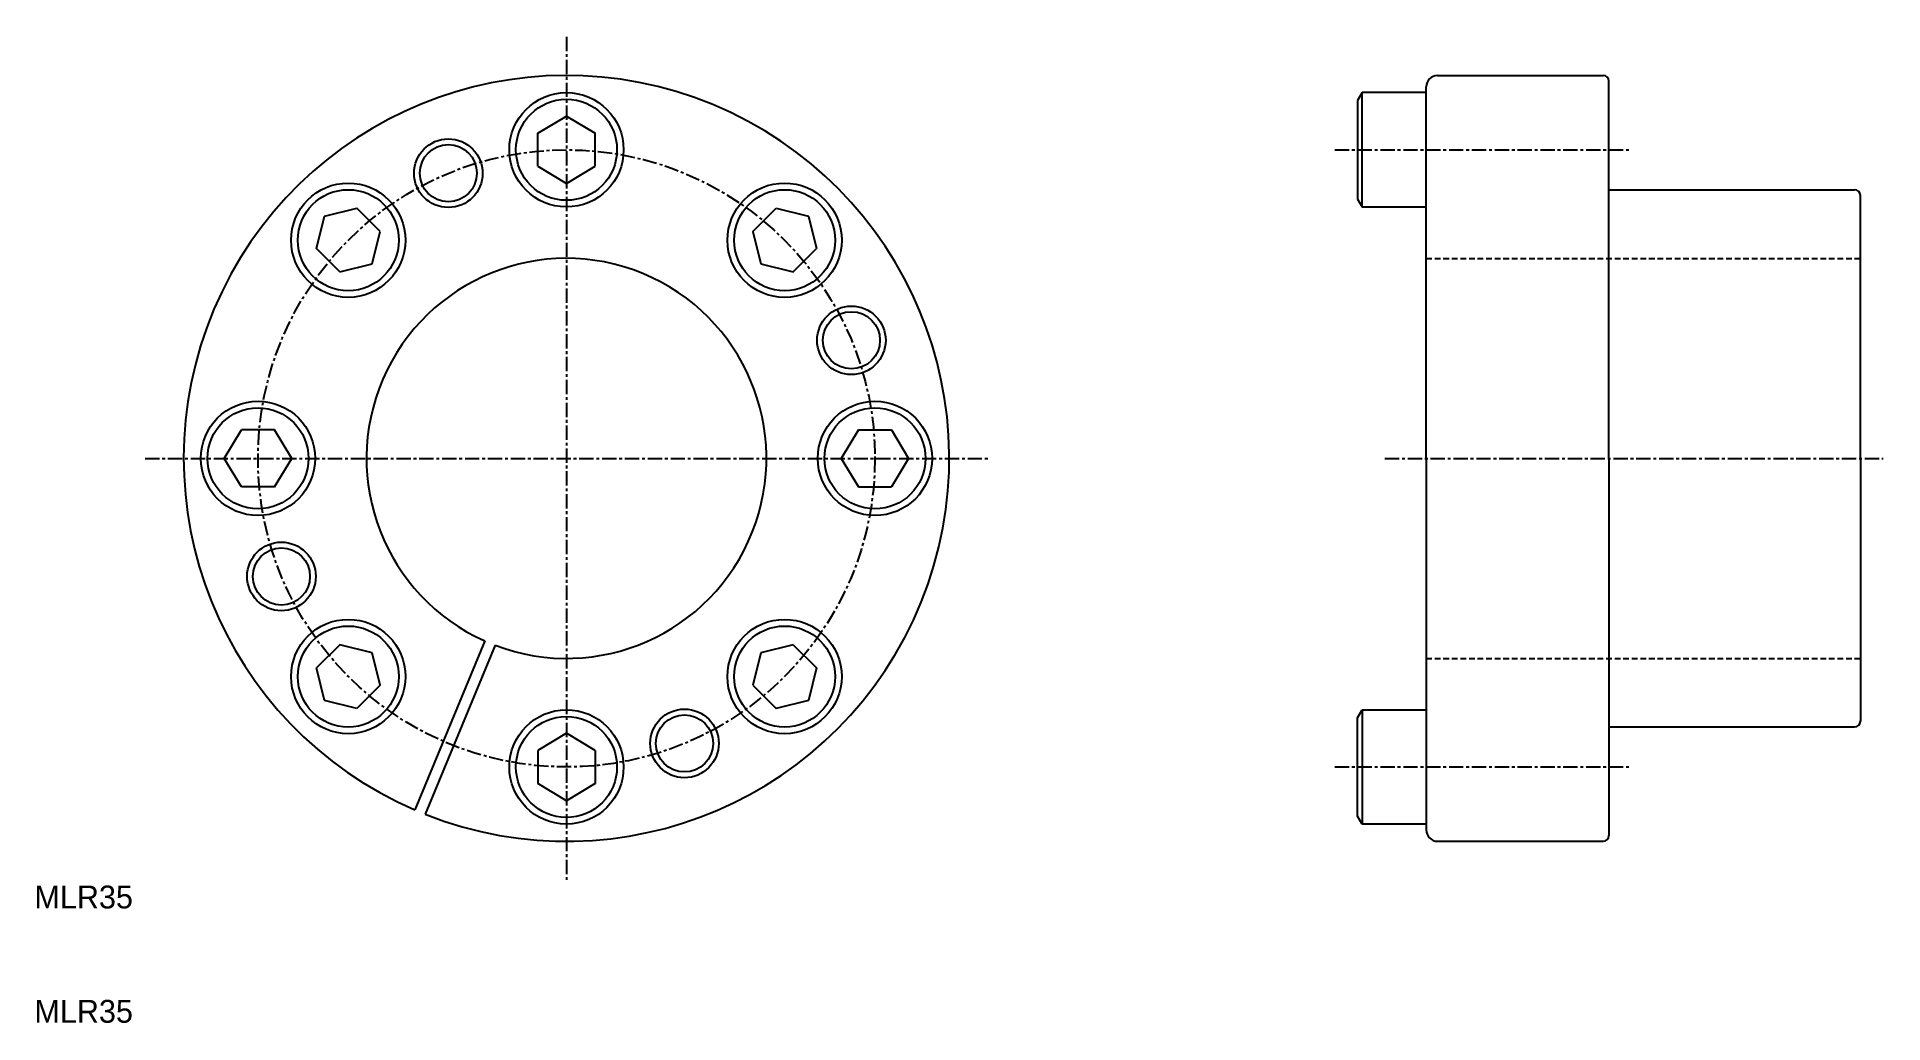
# Model space of a CAD drawing. Extents: x 10 to 172, y 10 to 96.
import ezdxf

# ---------------------------------------------------------------- set-up
doc = ezdxf.new("R2010")
doc.units = 0
doc.linetypes.add('CENTER', pattern=[2, 1.25, -0.25, 0.25, -0.25])
doc.linetypes.add('DASHED', pattern=[0.75, 0.5, -0.25])
doc.layers.get('0').update_dxf_attribs({"linetype": 'CONTINUOUS'})
doc.layers.add('CENTER', color=1, linetype='CENTER')

msp = doc.modelspace()

# ---------------------------------------------------------------- linework, layer by layer
at = {"color": 7, "linetype": 'CONTINUOUS'}
for p, q in [((132.82, 92.88), (147.32, 92.88)), ((147.82, 59.38), (147.82, 92.38)), ((126.22, 91.38), (125.82, 90.69)), ((125.82, 90.69), (125.82, 82.07)), ((131.82, 91.38), (126.22, 91.38)), ((126.22, 81.38), (126.22, 91.38)), ((131.82, 59.38), (131.82, 91.88)), ((131.82, 81.38), (131.82, 91.38)), ((147.82, 82.88), (169.32, 82.88)), ((125.82, 82.07), (126.22, 81.38)), ((126.22, 81.38), (131.82, 81.38)), ((169.82, 59.38), (169.82, 82.38)), ((131.82, 59.38), (131.82, 26.88)), ((147.82, 59.38), (147.82, 26.38)), ((169.82, 59.38), (169.82, 36.38)), ((49.41, 43.41), (43.29, 28.63)), ((50.33, 43.03), (44.21, 28.24)), ((125.82, 36.69), (126.22, 37.38)), ((126.22, 37.38), (131.82, 37.38)), ((126.22, 37.38), (126.22, 27.38)), ((131.82, 37.38), (131.82, 27.38)), ((125.82, 28.07), (125.82, 36.69)), ((147.82, 35.88), (169.32, 35.88)), ((126.22, 27.38), (125.82, 28.07)), ((131.82, 27.38), (126.22, 27.38)), ((132.82, 25.88), (147.32, 25.88))]:
    msp.add_line(p, q, dxfattribs=at)
at = {"color": 0}
for p, q in [((54.07, 87.83), (56.57, 89.33)), ((56.57, 89.33), (59.07, 87.83)), ((54.07, 84.94), (54.07, 87.83)), ((59.07, 84.94), (59.07, 87.83)), ((54.07, 84.94), (56.57, 83.43)), ((56.57, 83.43), (59.07, 84.94)), ((35.39, 80.56), (38.22, 81.26)), ((40.26, 79.22), (38.22, 81.26)), ((72.87, 79.22), (74.91, 81.26)), ((74.91, 81.26), (77.74, 80.56)), ((34.69, 77.73), (35.39, 80.56)), ((39.56, 76.39), (40.26, 79.22)), ((72.87, 79.22), (73.57, 76.39)), ((77.74, 80.56), (78.45, 77.73)), ((36.73, 75.69), (34.69, 77.73)), ((76.41, 75.69), (78.45, 77.73)), ((36.73, 75.69), (39.56, 76.39)), ((73.57, 76.39), (76.41, 75.69)), ((26.62, 59.38), (28.12, 61.88)), ((31.01, 61.88), (28.12, 61.88)), ((32.52, 59.38), (31.01, 61.88)), ((82.12, 61.88), (80.62, 59.38)), ((82.12, 61.88), (85.01, 61.88)), ((85.01, 61.88), (86.52, 59.38)), ((28.12, 56.88), (26.62, 59.38)), ((31.01, 56.88), (32.52, 59.38)), ((80.62, 59.38), (82.12, 56.88)), ((86.52, 59.38), (85.01, 56.88)), ((31.01, 56.88), (28.12, 56.88)), ((82.12, 56.88), (85.01, 56.88)), ((36.73, 43.08), (34.69, 41.04)), ((39.56, 42.38), (36.73, 43.08)), ((40.26, 39.54), (39.56, 42.38)), ((73.57, 42.38), (72.87, 39.54)), ((76.41, 43.08), (73.57, 42.38)), ((76.41, 43.08), (78.45, 41.04)), ((35.39, 38.2), (34.69, 41.04)), ((78.45, 41.04), (77.74, 38.2)), ((40.26, 39.54), (38.22, 37.5)), ((72.87, 39.54), (74.91, 37.5)), ((38.22, 37.5), (35.39, 38.2)), ((77.74, 38.2), (74.91, 37.5)), ((56.57, 35.33), (54.07, 33.83)), ((59.07, 33.83), (56.57, 35.33)), ((54.07, 33.83), (54.07, 30.94)), ((59.07, 33.83), (59.07, 30.94)), ((56.57, 29.43), (54.07, 30.94)), ((59.07, 30.94), (56.57, 29.43))]:
    msp.add_line(p, q, dxfattribs=at)
at = {"color": 3, "linetype": 'DASHED'}
for p, q in [((131.82, 76.88), (169.82, 76.88)), ((131.82, 41.88), (169.82, 41.88))]:
    msp.add_line(p, q, dxfattribs=at)
at = {"color": 0}
for centre, radius in [((56.57, 86.38), 5), ((56.57, 86.38), 4.42), ((37.47, 78.47), 5), ((37.47, 78.47), 4.42), ((75.66, 78.47), 5), ((75.66, 78.47), 4.42), ((29.57, 59.38), 5), ((29.57, 59.38), 4.42), ((83.57, 59.38), 5), ((83.57, 59.38), 4.42), ((37.47, 40.29), 5), ((75.66, 40.29), 5), ((37.47, 40.29), 4.42), ((75.66, 40.29), 4.42), ((56.57, 32.38), 5), ((56.57, 32.38), 4.42)]:
    msp.add_circle(centre, radius, dxfattribs=at)
at = {"color": 3, "linetype": 'CONTINUOUS'}
for centre in [(46.23, 84.33), (81.51, 69.71), (31.62, 49.05), (66.9, 34.44)]:
    msp.add_circle(centre, 3, dxfattribs=at)
at = {"color": 7, "linetype": 'CONTINUOUS'}
for centre in [(46.23, 84.33), (81.51, 69.71), (31.62, 49.05), (66.9, 34.44)]:
    msp.add_circle(centre, 2.5, dxfattribs=at)
for centre, radius, start, end in [((56.57, 59.38), 33.5, 248.3552, 246.6448), ((132.82, 91.88), 1, 90, 180), ((147.32, 92.38), 0.5, 0, 90), ((169.32, 82.38), 0.5, 0, 90), ((56.57, 59.38), 17.5, 249.1372, 245.8628), ((169.32, 36.38), 0.5, 270, 0), ((132.82, 26.88), 1, 180, 270), ((147.32, 26.38), 0.5, 270, 0)]:
    msp.add_arc(centre, radius, start, end, dxfattribs=at)
at = {"layer": 'CENTER', "color": 1, "linetype": 'CENTER'}
for p, q in [((56.57, 96.25), (56.57, 22.51)), ((123.82, 86.38), (149.82, 86.38)), ((19.69, 59.38), (93.44, 59.38)), ((128.21, 59.38), (171.81, 59.38)), ((123.82, 32.38), (149.82, 32.38))]:
    msp.add_line(p, q, dxfattribs=at)
msp.add_circle((56.57, 59.38), 27, dxfattribs=at)

# ---------------------------------------------------------------- texts
at = {"color": 7, "linetype": 'CONTINUOUS'}
for p in [(10, 20), (10, 10)]:
    msp.add_text('MLR35', height=2, dxfattribs=at).set_placement(p)

doc.saveas('drawing.dxf')
